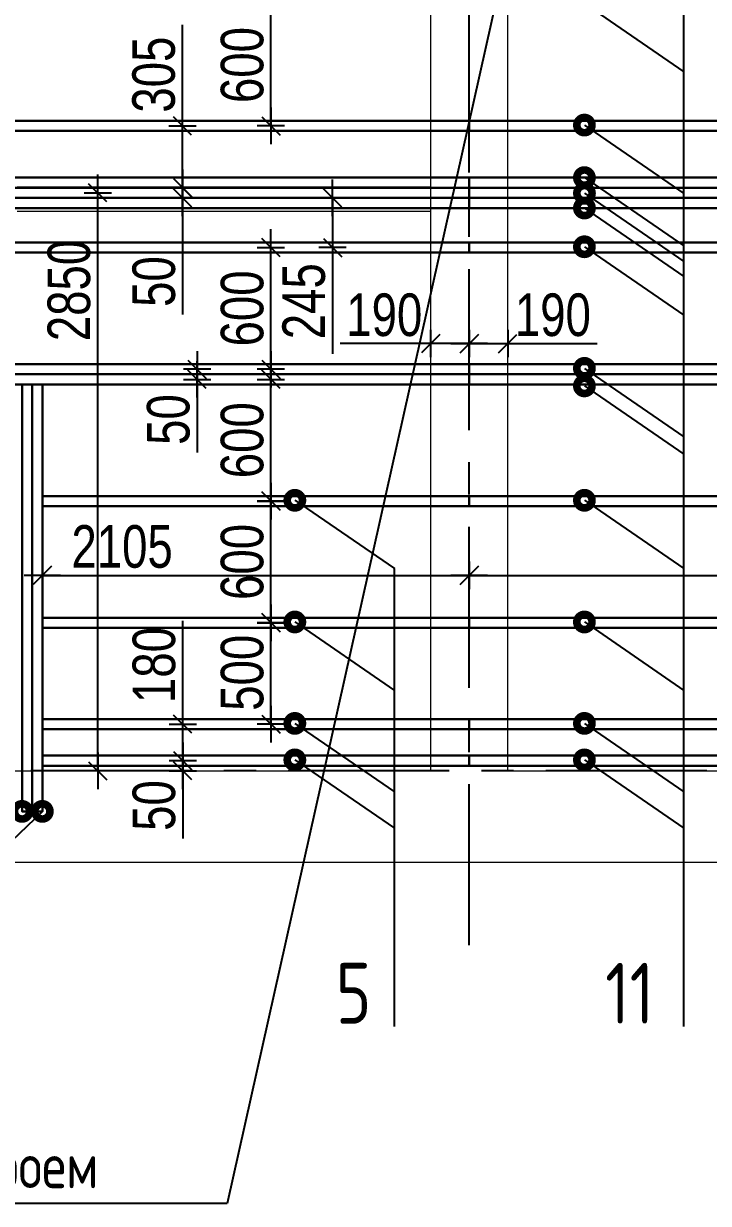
# Model space of a CAD drawing. Extents: x -12289450 to -10763036, y -7834513 to -6150123.
# Drawn here: x -11058623 to -11055246, y -7689750 to -7683933 of the extents above; entities that cross this region are included whole.
import ezdxf

# ---------------------------------------------------------------- set-up
doc = ezdxf.new("R2010")
doc.units = 0
doc.header["$LTSCALE"] = 25
doc.header["$PDMODE"] = 35
doc.linetypes.add('CENTER', pattern=[50.8, 31.75, -6.35, 6.35, -6.35])
doc.layers.get('DefPoints').update_dxf_attribs({"color": 10, "lineweight": 30})
for name, color, linetype in [('005-РАЗМЕРЫ', 252, 'Continuous'), ('014-ОСИ', 251, 'CENTER'), ('Примечания', 7, 'Continuous')]:
    doc.layers.add(name, color=color, linetype=linetype)
doc.layers.add('СТЕНЫ', color=5, linetype='Continuous', lineweight=40)
doc.layers.add('тонкий', color=114, linetype='Continuous', lineweight=20)
doc.styles.add('GOST 2.304', font='cs_gost2304.shx')
doc.styles.add('TXT0', font='txt', dxfattribs={"width": 0.8})
doc.dimstyles.new('Копия(5) РАЗМЕРЫ', dxfattribs={"dimscale": 30, "dimtxt": 7, "dimasz": 0.15, "dimexe": 0, "dimexo": 0, "dimgap": 1.2, "dimtad": 1, "dimdec": 0, "dimzin": 0, "dimdsep": 46, "dimtxsty": 'TXT0', "dimblk1": 'A8MITTA', "dimblk2": 'A8MITTA', "dimsah": 1, "dimcen": 2, "dimse1": 1, "dimse2": 1, "dimadec": 0, "dimazin": 0, "dimtp": 6, "dimtm": 6, "dimtfac": 1, "dimtdec": 0, "dimtofl": 0, "dimtmove": 0, "dimatfit": 3, "dimldrblk": 'A8MITTA', "dimfxl": 0, "dimtolj": 1, "dimtzin": 0, "dimarcsym": 0})

# ---------------------------------------------------------------- blocks, each defined once
blk = doc.blocks.new('A8MITTA', base_point=(3180, 3140))
for p, q in [((3180, 3155), (3180, 3125)), ((3170, 3130), (3190, 3150)), ((3160, 3140), (3200, 3140))]:
    blk.add_line(p, q)
blk = doc.blocks.new('*D627')
at = {"layer": '005-РАЗМЕРЫ', "color": 0, "lineweight": -2, "ltscale": 1.2, "transparency": 16777216}
blk.add_line((-11057403.6, -7684432.7), (-11057403.6, -7683841.7), dxfattribs=at)
at = {"layer": 'DefPoints', "color": 0, "ltscale": 1.2, "transparency": 16777216}
for p in [(-11057403.6, -7683837.2), (-11056425.8, -7683837.2), (-11056425.8, -7684437.2)]:
    blk.add_point(p, dxfattribs=at)
at = {"layer": '005-РАЗМЕРЫ', "color": 0, "lineweight": -2, "ltscale": 1.2, "transparency": 16777216, "xscale": 4.5, "yscale": 4.5, "zscale": 4.5}
for p, rotation in [((-11057403.6, -7683837.2), 90), ((-11057403.6, -7684437.2), 270)]:
    blk.add_blockref('A8MITTA', p, dxfattribs=dict(at, rotation=rotation))
at = {"layer": '005-РАЗМЕРЫ', "color": 0, "ltscale": 1.2, "transparency": 16777216, "insert": (-11057544.6, -7684137.2), "char_height": 210, "attachment_point": 5, "rotation": 90, "style": 'TXT0'}
blk.add_mtext('\\A1;600', dxfattribs=at)
blk = doc.blocks.new('*D628')
at = {"layer": '005-РАЗМЕРЫ', "color": 0, "lineweight": -2, "ltscale": 1.2, "transparency": 16777216}
for p, q in [((-11057839.9, -7684437.2), (-11057839.9, -7683938.6)), ((-11057839.9, -7684737.7), (-11057839.9, -7684441.7))]:
    blk.add_line(p, q, dxfattribs=at)
at = {"layer": 'DefPoints', "color": 0, "ltscale": 1.2, "transparency": 16777216}
for p in [(-11057839.9, -7684437.2), (-11056829.5, -7684437.2), (-11056829.5, -7684742.2)]:
    blk.add_point(p, dxfattribs=at)
at = {"layer": '005-РАЗМЕРЫ', "color": 0, "lineweight": -2, "ltscale": 1.2, "transparency": 16777216, "xscale": 4.5, "yscale": 4.5, "zscale": 4.5}
for p, rotation in [((-11057839.9, -7684437.2), 90), ((-11057839.9, -7684742.2), 270)]:
    blk.add_blockref('A8MITTA', p, dxfattribs=dict(at, rotation=rotation))
at = {"layer": '005-РАЗМЕРЫ', "color": 0, "ltscale": 1.2, "transparency": 16777216, "insert": (-11057980.9, -7684184.6), "char_height": 210, "attachment_point": 5, "rotation": 90, "style": 'TXT0'}
blk.add_mtext('\\A1;305', dxfattribs=at)
blk = doc.blocks.new('*D629')
at = {"layer": '005-РАЗМЕРЫ', "color": 0, "lineweight": -2, "ltscale": 1.2, "transparency": 16777216}
blk.add_line((-11057403.6, -7685632.7), (-11057403.6, -7685041.7), dxfattribs=at)
at = {"layer": 'DefPoints', "color": 0, "ltscale": 1.2, "transparency": 16777216}
for p in [(-11057403.6, -7685037.2), (-11056425.8, -7685037.2), (-11056425.8, -7685637.2)]:
    blk.add_point(p, dxfattribs=at)
at = {"layer": '005-РАЗМЕРЫ', "color": 0, "lineweight": -2, "ltscale": 1.2, "transparency": 16777216, "xscale": 4.5, "yscale": 4.5, "zscale": 4.5}
for p, rotation in [((-11057403.6, -7685037.2), 90), ((-11057403.6, -7685637.2), 270)]:
    blk.add_blockref('A8MITTA', p, dxfattribs=dict(at, rotation=rotation))
at = {"layer": '005-РАЗМЕРЫ', "color": 0, "ltscale": 1.2, "transparency": 16777216, "insert": (-11057544.6, -7685337.2), "char_height": 210, "attachment_point": 5, "rotation": 90, "style": 'TXT0'}
blk.add_mtext('\\A1;600', dxfattribs=at)
blk = doc.blocks.new('*D630')
at = {"layer": '005-РАЗМЕРЫ', "color": 0, "lineweight": -2, "ltscale": 1.2, "transparency": 16777216}
blk.add_line((-11057403.6, -7686282.7), (-11057403.6, -7685691.7), dxfattribs=at)
at = {"layer": 'DefPoints', "color": 0, "ltscale": 1.2, "transparency": 16777216}
for p in [(-11057403.6, -7685687.2), (-11056425.8, -7685687.2), (-11056425.8, -7686287.2)]:
    blk.add_point(p, dxfattribs=at)
at = {"layer": '005-РАЗМЕРЫ', "color": 0, "lineweight": -2, "ltscale": 1.2, "transparency": 16777216, "xscale": 4.5, "yscale": 4.5, "zscale": 4.5}
for p, rotation in [((-11057403.6, -7685687.2), 90), ((-11057403.6, -7686287.2), 270)]:
    blk.add_blockref('A8MITTA', p, dxfattribs=dict(at, rotation=rotation))
at = {"layer": '005-РАЗМЕРЫ', "color": 0, "ltscale": 1.2, "transparency": 16777216, "insert": (-11057544.6, -7685987.2), "char_height": 210, "attachment_point": 5, "rotation": 90, "style": 'TXT0'}
blk.add_mtext('\\A1;600', dxfattribs=at)
blk = doc.blocks.new('*D631')
at = {"layer": '005-РАЗМЕРЫ', "color": 0, "lineweight": -2, "ltscale": 1.2, "transparency": 16777216}
blk.add_line((-11057403.6, -7686882.7), (-11057403.6, -7686291.7), dxfattribs=at)
at = {"layer": 'DefPoints', "color": 0, "ltscale": 1.2, "transparency": 16777216}
for p in [(-11057403.6, -7686287.2), (-11056425.8, -7686287.2), (-11056425.8, -7686887.2)]:
    blk.add_point(p, dxfattribs=at)
at = {"layer": '005-РАЗМЕРЫ', "color": 0, "lineweight": -2, "ltscale": 1.2, "transparency": 16777216, "xscale": 4.5, "yscale": 4.5, "zscale": 4.5}
for p, rotation in [((-11057403.6, -7686287.2), 90), ((-11057403.6, -7686887.2), 270)]:
    blk.add_blockref('A8MITTA', p, dxfattribs=dict(at, rotation=rotation))
at = {"layer": '005-РАЗМЕРЫ', "color": 0, "ltscale": 1.2, "transparency": 16777216, "insert": (-11057544.6, -7686587.2), "char_height": 210, "attachment_point": 5, "rotation": 90, "style": 'TXT0'}
blk.add_mtext('\\A1;600', dxfattribs=at)
blk = doc.blocks.new('*D632')
at = {"layer": '005-РАЗМЕРЫ', "color": 0, "lineweight": -2, "ltscale": 1.2, "transparency": 16777216}
blk.add_line((-11057403.6, -7687382.7), (-11057403.6, -7686891.7), dxfattribs=at)
at = {"layer": 'DefPoints', "color": 0, "ltscale": 1.2, "transparency": 16777216}
for p in [(-11057403.6, -7686887.2), (-11056425.8, -7686887.2), (-11056425.8, -7687387.2)]:
    blk.add_point(p, dxfattribs=at)
at = {"layer": '005-РАЗМЕРЫ', "color": 0, "lineweight": -2, "ltscale": 1.2, "transparency": 16777216, "xscale": 4.5, "yscale": 4.5, "zscale": 4.5}
for p, rotation in [((-11057403.6, -7686887.2), 90), ((-11057403.6, -7687387.2), 270)]:
    blk.add_blockref('A8MITTA', p, dxfattribs=dict(at, rotation=rotation))
at = {"layer": '005-РАЗМЕРЫ', "color": 0, "ltscale": 1.2, "transparency": 16777216, "insert": (-11057544.6, -7687133.5), "char_height": 210, "attachment_point": 5, "rotation": 90, "style": 'TXT0'}
blk.add_mtext('\\A1;500', dxfattribs=at)
blk = doc.blocks.new('*D633')
at = {"layer": '005-РАЗМЕРЫ', "color": 0, "lineweight": -2, "ltscale": 1.2, "transparency": 16777216}
for p, q in [((-11057838.5, -7687387.2), (-11057838.5, -7686877.4)), ((-11057838.5, -7687562.7), (-11057838.5, -7687391.7))]:
    blk.add_line(p, q, dxfattribs=at)
at = {"layer": 'DefPoints', "color": 0, "ltscale": 1.2, "transparency": 16777216}
for p in [(-11057838.5, -7687387.2), (-11056425.8, -7687387.2), (-11056425.8, -7687567.2)]:
    blk.add_point(p, dxfattribs=at)
at = {"layer": '005-РАЗМЕРЫ', "color": 0, "lineweight": -2, "ltscale": 1.2, "transparency": 16777216, "xscale": 4.5, "yscale": 4.5, "zscale": 4.5}
for p, rotation in [((-11057838.5, -7687387.2), 90), ((-11057838.5, -7687567.2), 270)]:
    blk.add_blockref('A8MITTA', p, dxfattribs=dict(at, rotation=rotation))
at = {"layer": '005-РАЗМЕРЫ', "color": 0, "ltscale": 1.2, "transparency": 16777216, "insert": (-11057979.5, -7687095.4), "char_height": 210, "attachment_point": 5, "rotation": 90, "style": 'TXT0'}
blk.add_mtext('\\A1;180', dxfattribs=at)
blk = doc.blocks.new('*D635')
at = {"layer": '005-РАЗМЕРЫ', "color": 0, "lineweight": -2, "ltscale": 1.2, "transparency": 16777216}
for p, q in [((-11057838.5, -7687562.7), (-11057838.5, -7687558.2)), ((-11057838.5, -7687621.7), (-11057838.5, -7687950.2))]:
    blk.add_line(p, q, dxfattribs=at)
at = {"layer": 'DefPoints', "color": 0, "ltscale": 1.2, "transparency": 16777216}
for p in [(-11057838.5, -7687617.2), (-11056615.8, -7687617.2), (-11056425.8, -7687567.2)]:
    blk.add_point(p, dxfattribs=at)
at = {"layer": '005-РАЗМЕРЫ', "color": 0, "lineweight": -2, "ltscale": 1.2, "transparency": 16777216, "xscale": 4.5, "yscale": 4.5, "zscale": 4.5}
for p, rotation in [((-11057838.5, -7687567.2), 270), ((-11057838.5, -7687617.2), 90)]:
    blk.add_blockref('A8MITTA', p, dxfattribs=dict(at, rotation=rotation))
at = {"layer": '005-РАЗМЕРЫ', "color": 0, "ltscale": 1.2, "transparency": 16777216, "insert": (-11057979.5, -7687788.2), "char_height": 210, "attachment_point": 5, "rotation": 90, "style": 'TXT0'}
blk.add_mtext('\\A1;50', dxfattribs=at)
blk = doc.blocks.new('*D636')
at = {"layer": '005-РАЗМЕРЫ', "color": 0, "lineweight": -2, "ltscale": 1.2, "transparency": 16777216}
blk.add_line((-11058526.3, -7686653.3), (-11056430.3, -7686653.3), dxfattribs=at)
at = {"layer": 'DefPoints', "color": 0, "ltscale": 1.2, "transparency": 16777216}
for p in [(-11056425.8, -7686653.3), (-11058530.8, -7686862.2), (-11056425.8, -7686862.2)]:
    blk.add_point(p, dxfattribs=at)
at = {"layer": '005-РАЗМЕРЫ', "color": 0, "lineweight": -2, "ltscale": 1.2, "transparency": 16777216, "xscale": 4.5, "yscale": 4.5, "zscale": 4.5, "rotation": 180}
blk.add_blockref('A8MITTA', (-11058530.8, -7686653.3), dxfattribs=at)
at = {"layer": '005-РАЗМЕРЫ', "color": 0, "lineweight": -2, "ltscale": 1.2, "transparency": 16777216, "xscale": 4.5, "yscale": 4.5, "zscale": 4.5}
blk.add_blockref('A8MITTA', (-11056425.8, -7686653.3), dxfattribs=at)
at = {"layer": '005-РАЗМЕРЫ', "color": 0, "ltscale": 1.2, "transparency": 16777216, "insert": (-11058137.6, -7686512.3), "char_height": 210, "attachment_point": 5, "style": 'TXT0'}
blk.add_mtext('\\A1;2105', dxfattribs=at)
blk = doc.blocks.new('*D653')
at = {"layer": '005-РАЗМЕРЫ', "color": 0, "lineweight": -2, "ltscale": 1.2, "transparency": 16777216}
for p, q in [((-11056615.8, -7685510.9), (-11057062.6, -7685510.9)), ((-11056430.3, -7685510.9), (-11056611.3, -7685510.9))]:
    blk.add_line(p, q, dxfattribs=at)
at = {"layer": 'DefPoints', "color": 0, "ltscale": 1.2, "transparency": 16777216}
for p in [(-11056615.8, -7685510.9), (-11056615.8, -7685562.2), (-11056425.8, -7685562.2)]:
    blk.add_point(p, dxfattribs=at)
at = {"layer": '005-РАЗМЕРЫ', "color": 0, "lineweight": -2, "ltscale": 1.2, "transparency": 16777216, "xscale": 4.5, "yscale": 4.5, "zscale": 4.5, "rotation": 180}
blk.add_blockref('A8MITTA', (-11056615.8, -7685510.9), dxfattribs=at)
at = {"layer": '005-РАЗМЕРЫ', "color": 0, "lineweight": -2, "ltscale": 1.2, "transparency": 16777216, "xscale": 4.5, "yscale": 4.5, "zscale": 4.5}
blk.add_blockref('A8MITTA', (-11056425.8, -7685510.9), dxfattribs=at)
at = {"layer": '005-РАЗМЕРЫ', "color": 0, "ltscale": 1.2, "transparency": 16777216, "insert": (-11056844.6, -7685369.9), "char_height": 210, "attachment_point": 5, "style": 'TXT0'}
blk.add_mtext('\\A1;190', dxfattribs=at)
blk = doc.blocks.new('*D654')
at = {"layer": '005-РАЗМЕРЫ', "color": 0, "lineweight": -2, "ltscale": 1.2, "transparency": 16777216}
for p, q in [((-11056421.3, -7685510.9), (-11056240.3, -7685510.9)), ((-11056235.8, -7685510.9), (-11055795.3, -7685510.9))]:
    blk.add_line(p, q, dxfattribs=at)
at = {"layer": 'DefPoints', "color": 0, "ltscale": 1.2, "transparency": 16777216}
for p in [(-11056235.8, -7685510.9), (-11056425.8, -7685692.2), (-11056235.8, -7685692.2)]:
    blk.add_point(p, dxfattribs=at)
at = {"layer": '005-РАЗМЕРЫ', "color": 0, "lineweight": -2, "ltscale": 1.2, "transparency": 16777216, "xscale": 4.5, "yscale": 4.5, "zscale": 4.5, "rotation": 180}
blk.add_blockref('A8MITTA', (-11056425.8, -7685510.9), dxfattribs=at)
at = {"layer": '005-РАЗМЕРЫ', "color": 0, "lineweight": -2, "ltscale": 1.2, "transparency": 16777216, "xscale": 4.5, "yscale": 4.5, "zscale": 4.5}
blk.add_blockref('A8MITTA', (-11056235.8, -7685510.9), dxfattribs=at)
at = {"layer": '005-РАЗМЕРЫ', "color": 0, "ltscale": 1.2, "transparency": 16777216, "insert": (-11056013.3, -7685369.9), "char_height": 210, "attachment_point": 5, "style": 'TXT0'}
blk.add_mtext('\\A1;190', dxfattribs=at)
blk = doc.blocks.new('*D659')
at = {"layer": '005-РАЗМЕРЫ', "color": 0, "lineweight": -2, "ltscale": 1.2, "transparency": 16777216}
blk.add_line((-11056421.3, -7686653.3), (-11052030.3, -7686653.3), dxfattribs=at)
at = {"layer": 'DefPoints', "color": 0, "ltscale": 1.2, "transparency": 16777216}
for p in [(-11052025.8, -7686653.3), (-11056425.8, -7686812.2), (-11052025.8, -7686812.2)]:
    blk.add_point(p, dxfattribs=at)
at = {"layer": '005-РАЗМЕРЫ', "color": 0, "lineweight": -2, "ltscale": 1.2, "transparency": 16777216, "xscale": 4.5, "yscale": 4.5, "zscale": 4.5, "rotation": 180}
blk.add_blockref('A8MITTA', (-11056425.8, -7686653.3), dxfattribs=at)
at = {"layer": '005-РАЗМЕРЫ', "color": 0, "lineweight": -2, "ltscale": 1.2, "transparency": 16777216, "xscale": 4.5, "yscale": 4.5, "zscale": 4.5}
blk.add_blockref('A8MITTA', (-11052025.8, -7686653.3), dxfattribs=at)
at = {"layer": '005-РАЗМЕРЫ', "color": 0, "ltscale": 1.2, "transparency": 16777216, "insert": (-11054315.9, -7686512.3), "char_height": 210, "attachment_point": 5, "style": 'TXT0'}
blk.add_mtext('\\A1;4400', dxfattribs=at)
blk = doc.blocks.new('*D702')
at = {"layer": '005-РАЗМЕРЫ', "color": 0, "lineweight": -2, "ltscale": 1.2, "transparency": 16777216}
for p, q in [((-11057767.8, -7685632.7), (-11057767.8, -7685628.2)), ((-11057767.8, -7685691.7), (-11057767.8, -7686047.2))]:
    blk.add_line(p, q, dxfattribs=at)
at = {"layer": 'DefPoints', "color": 0, "ltscale": 1.2, "transparency": 16777216}
for p in [(-11057700.3, -7685637.2), (-11057767.8, -7685687.2), (-11056425.8, -7685687.2)]:
    blk.add_point(p, dxfattribs=at)
at = {"layer": '005-РАЗМЕРЫ', "color": 0, "lineweight": -2, "ltscale": 1.2, "transparency": 16777216, "xscale": 4.5, "yscale": 4.5, "zscale": 4.5}
for p, rotation in [((-11057767.8, -7685637.2), 270), ((-11057767.8, -7685687.2), 90)]:
    blk.add_blockref('A8MITTA', p, dxfattribs=dict(at, rotation=rotation))
at = {"layer": '005-РАЗМЕРЫ', "color": 0, "ltscale": 1.2, "transparency": 16777216, "insert": (-11057908.8, -7685885.2), "char_height": 210, "attachment_point": 5, "rotation": 90, "style": 'TXT0'}
blk.add_mtext('\\A1;50', dxfattribs=at)
blk = doc.blocks.new('*D706')
at = {"layer": '005-РАЗМЕРЫ', "color": 0, "lineweight": -2, "ltscale": 1.2, "transparency": 16777216}
for p, q in [((-11057839.1, -7684737.7), (-11057839.1, -7684733.2)), ((-11057839.1, -7684796.7), (-11057839.1, -7685366.7))]:
    blk.add_line(p, q, dxfattribs=at)
at = {"layer": 'DefPoints', "color": 0, "ltscale": 1.2, "transparency": 16777216}
for p in [(-11057772.4, -7684742.2), (-11057839.1, -7684792.2), (-11056497.9, -7684792.2)]:
    blk.add_point(p, dxfattribs=at)
at = {"layer": '005-РАЗМЕРЫ', "color": 0, "lineweight": -2, "ltscale": 1.2, "transparency": 16777216, "xscale": 4.5, "yscale": 4.5, "zscale": 4.5}
for p, rotation in [((-11057839.1, -7684742.2), 270), ((-11057839.1, -7684792.2), 90)]:
    blk.add_blockref('A8MITTA', p, dxfattribs=dict(at, rotation=rotation))
at = {"layer": '005-РАЗМЕРЫ', "color": 0, "ltscale": 1.2, "transparency": 16777216, "insert": (-11057980.1, -7685204.7), "char_height": 210, "attachment_point": 5, "rotation": 90, "style": 'TXT0'}
blk.add_mtext('\\A1;50', dxfattribs=at)
blk = doc.blocks.new('*D707')
at = {"layer": '005-РАЗМЕРЫ', "color": 0, "lineweight": -2, "ltscale": 1.2, "transparency": 16777216}
for p, q in [((-11057099.8, -7684796.7), (-11057099.8, -7685032.7)), ((-11057099.8, -7685037.2), (-11057099.8, -7685561.7))]:
    blk.add_line(p, q, dxfattribs=at)
at = {"layer": 'DefPoints', "color": 0, "ltscale": 1.2, "transparency": 16777216}
for p in [(-11057099.8, -7684792.2), (-11056425.8, -7684792.2), (-11056425.8, -7685037.2)]:
    blk.add_point(p, dxfattribs=at)
at = {"layer": '005-РАЗМЕРЫ', "color": 0, "lineweight": -2, "ltscale": 1.2, "transparency": 16777216, "xscale": 4.5, "yscale": 4.5, "zscale": 4.5}
for p, rotation in [((-11057099.8, -7684792.2), 90), ((-11057099.8, -7685037.2), 270)]:
    blk.add_blockref('A8MITTA', p, dxfattribs=dict(at, rotation=rotation))
at = {"layer": '005-РАЗМЕРЫ', "color": 0, "ltscale": 1.2, "transparency": 16777216, "insert": (-11057240.8, -7685301.7), "char_height": 210, "attachment_point": 5, "rotation": 90, "style": 'TXT0'}
blk.add_mtext('\\A1;245', dxfattribs=at)
blk = doc.blocks.new('*D733')
at = {"layer": '005-РАЗМЕРЫ', "color": 0, "lineweight": -2, "ltscale": 1.2, "transparency": 16777216}
blk.add_line((-11058257.8, -7687612.7), (-11058257.8, -7684771.7), dxfattribs=at)
at = {"layer": 'DefPoints', "color": 0, "ltscale": 1.2, "transparency": 16777216}
for p in [(-11058257.8, -7684767.2), (-11026589.3, -7684767.2), (-11058341.4, -7687617.2)]:
    blk.add_point(p, dxfattribs=at)
at = {"layer": '005-РАЗМЕРЫ', "color": 0, "lineweight": -2, "ltscale": 1.2, "transparency": 16777216, "xscale": 4.5, "yscale": 4.5, "zscale": 4.5}
for p, rotation in [((-11058257.8, -7684767.2), 90), ((-11058257.8, -7687617.2), 270)]:
    blk.add_blockref('A8MITTA', p, dxfattribs=dict(at, rotation=rotation))
at = {"layer": '005-РАЗМЕРЫ', "color": 0, "ltscale": 1.2, "transparency": 16777216, "insert": (-11058398.8, -7685248.9), "char_height": 210, "attachment_point": 5, "rotation": 90, "style": 'TXT0'}
blk.add_mtext('\\A1;2850', dxfattribs=at)

msp = doc.modelspace()

# ---------------------------------------------------------------- linework, layer by layer
at = {"layer": '014-ОСИ'}
for points in [[(-11056425.8, -7688477.2), (-11056425.8, -7674758.6)], [(-11051444.5, -7687617.2), (-11064955.4, -7687617.2)]]:
    msp.add_lwpolyline(points, dxfattribs=at)
at = {"layer": 'Примечания', "ltscale": 3}
for p, q in [((-11055964.5, -7682349.5), (-11057620.2, -7689750)), ((-11055964.5, -7682349.5), (-11057620.2, -7689750)), ((-11055964.5, -7682349.5), (-11057620.2, -7689750)), ((-11055367.2, -7688878.2), (-11055367.2, -7683570.3)), ((-11055857.9, -7683833.3), (-11055367.2, -7684170.3)), ((-11055857.9, -7684433.3), (-11055367.2, -7684770.3)), ((-11055857.9, -7684692.2), (-11055367.2, -7685029.2)), ((-11055857.7, -7684769.2), (-11055366.9, -7685106.1)), ((-11055857.7, -7684842.2), (-11055366.9, -7685179.2)), ((-11055857.9, -7685033.3), (-11055367.2, -7685370.3)), ((-11055857.9, -7685632.8), (-11055367.2, -7685969.7)), ((-11055857.9, -7685719.3), (-11055367.2, -7686056.2)), ((-11057285.7, -7686283.3), (-11056795, -7686620.3)), ((-11055857.9, -7686283.3), (-11055367.2, -7686620.3)), ((-11056795, -7688878.2), (-11056795, -7686620.3)), ((-11057285.7, -7686883.3), (-11056795, -7687220.3)), ((-11055857.9, -7686883.3), (-11055367.2, -7687220.3)), ((-11057285.7, -7687383.3), (-11056795, -7687720.3)), ((-11055857.9, -7687383.3), (-11055367.2, -7687720.3)), ((-11057285.7, -7687563.3), (-11056795, -7687900.3)), ((-11055857.9, -7687563.3), (-11055367.2, -7687900.3)), ((-11058530.8, -7687817.2), (-11059327, -7688578)), ((-11057620.2, -7689750), (-11060393.3, -7689750))]:
    msp.add_line(p, q, dxfattribs=at)
at = {"layer": 'Примечания', "ltscale": 3, "const_width": 75}
for points in [[(-11055839.1, -7684433.3, -1), (-11055876.6, -7684433.3, -1)], [(-11055839.1, -7684692.2, -1), (-11055876.6, -7684692.2, -1)], [(-11055838.9, -7684769.2, -1), (-11055876.4, -7684769.2, -1)], [(-11055838.9, -7684842.2, -1), (-11055876.4, -7684842.2, -1)], [(-11055839.1, -7685033.3, -1), (-11055876.6, -7685033.3, -1)], [(-11055839.1, -7685632.8, -1), (-11055876.6, -7685632.8, -1)], [(-11055839.1, -7685719.3, -1), (-11055876.6, -7685719.3, -1)], [(-11057267, -7686283.3, -1), (-11057304.5, -7686283.3, -1)], [(-11055839.1, -7686283.3, -1), (-11055876.6, -7686283.3, -1)], [(-11057267, -7686883.3, -1), (-11057304.5, -7686883.3, -1)], [(-11055839.1, -7686883.3, -1), (-11055876.6, -7686883.3, -1)], [(-11057267, -7687383.3, -1), (-11057304.5, -7687383.3, -1)], [(-11055839.1, -7687383.3, -1), (-11055876.6, -7687383.3, -1)], [(-11057267, -7687563.3, -1), (-11057304.5, -7687563.3, -1)], [(-11055839.1, -7687563.3, -1), (-11055876.6, -7687563.3, -1)], [(-11058612.1, -7687817.2, 1), (-11058649.6, -7687817.2, 1)], [(-11058512.1, -7687817.2, 1), (-11058549.6, -7687817.2, 1)]]:
    msp.add_lwpolyline(points, format="xyb", close=True, dxfattribs=at)
at = {"layer": 'СТЕНЫ', "color": 4, "lineweight": 30, "ltscale": 3}
for points in [[(-11056425.8, -7684412.2), (-11056425.8, -7684412.2), (-11056425.8, -7684462.2), (-11061725.8, -7684462.2), (-11061725.8, -7684462.2), (-11061725.8, -7684412.2)], [(-11056425.8, -7684412.2), (-11056425.8, -7684412.2), (-11056425.8, -7684462.2), (-11052025.8, -7684462.2), (-11052025.8, -7684462.2), (-11052025.8, -7684412.2)], [(-11056425.8, -7684692.2), (-11056425.8, -7684692.2), (-11056425.8, -7684742.2), (-11061725.8, -7684742.2), (-11061725.8, -7684742.2), (-11061725.8, -7684692.2)], [(-11056425.8, -7684692.2), (-11056425.8, -7684692.2), (-11056425.8, -7684742.2), (-11052025.8, -7684742.2), (-11052025.8, -7684742.2), (-11052025.8, -7684692.2)], [(-11056425.8, -7684742.2), (-11056425.8, -7684742.2), (-11056425.8, -7684792.2), (-11061725.8, -7684792.2), (-11061725.8, -7684792.2), (-11061725.8, -7684742.2)], [(-11056425.8, -7684742.2), (-11056425.8, -7684742.2), (-11056425.8, -7684792.2), (-11052025.8, -7684792.2), (-11052025.8, -7684792.2), (-11052025.8, -7684742.2)], [(-11056425.8, -7684792.2), (-11056425.8, -7684792.2), (-11056425.8, -7684842.2), (-11061725.8, -7684842.2), (-11061725.8, -7684842.2), (-11061725.8, -7684792.2)], [(-11056425.8, -7684792.2), (-11056425.8, -7684792.2), (-11056425.8, -7684842.2), (-11052025.8, -7684842.2), (-11052025.8, -7684842.2), (-11052025.8, -7684792.2)], [(-11056425.8, -7685012.2), (-11056425.8, -7685012.2), (-11056425.8, -7685062.2), (-11061725.8, -7685062.2), (-11061725.8, -7685062.2), (-11061725.8, -7685012.2)], [(-11056425.8, -7685012.2), (-11056425.8, -7685012.2), (-11056425.8, -7685062.2), (-11052025.8, -7685062.2), (-11052025.8, -7685062.2), (-11052025.8, -7685012.2)], [(-11056425.8, -7685612.2), (-11056425.8, -7685612.2), (-11056425.8, -7685662.2), (-11061725.8, -7685662.2), (-11061725.8, -7685662.2), (-11061725.8, -7685612.2)], [(-11056425.8, -7685612.2), (-11056425.8, -7685612.2), (-11056425.8, -7685662.2), (-11052025.8, -7685662.2), (-11052025.8, -7685662.2), (-11052025.8, -7685612.2)], [(-11056425.8, -7685662.2), (-11056425.8, -7685662.2), (-11056425.8, -7685712.2), (-11061725.8, -7685712.2), (-11061725.8, -7685712.2), (-11061725.8, -7685662.2)], [(-11056425.8, -7685662.2), (-11056425.8, -7685662.2), (-11056425.8, -7685712.2), (-11052025.8, -7685712.2), (-11052025.8, -7685712.2), (-11052025.8, -7685662.2)], [(-11058580.8, -7685712.2), (-11058630.8, -7685712.2), (-11058630.8, -7687817.2), (-11058580.8, -7687817.2)], [(-11058530.8, -7685712.2), (-11058580.8, -7685712.2), (-11058580.8, -7687817.2), (-11058530.8, -7687817.2)], [(-11056425.8, -7686262.2), (-11056425.8, -7686262.2), (-11056425.8, -7686312.2), (-11058530.8, -7686312.2), (-11058530.8, -7686312.2), (-11058530.8, -7686262.2)], [(-11056425.8, -7686262.2), (-11056425.8, -7686262.2), (-11056425.8, -7686312.2), (-11052025.8, -7686312.2), (-11052025.8, -7686312.2), (-11052025.8, -7686262.2)], [(-11056425.8, -7686862.2), (-11056425.8, -7686862.2), (-11056425.8, -7686912.2), (-11058530.8, -7686912.2), (-11058530.8, -7686912.2), (-11058530.8, -7686862.2)], [(-11056425.8, -7686862.2), (-11056425.8, -7686862.2), (-11056425.8, -7686912.2), (-11052025.8, -7686912.2), (-11052025.8, -7686912.2), (-11052025.8, -7686862.2)], [(-11056425.8, -7687362.2), (-11056425.8, -7687362.2), (-11056425.8, -7687412.2), (-11058530.8, -7687412.2), (-11058530.8, -7687412.2), (-11058530.8, -7687362.2)], [(-11056425.8, -7687362.2), (-11056425.8, -7687362.2), (-11056425.8, -7687412.2), (-11052025.8, -7687412.2), (-11052025.8, -7687412.2), (-11052025.8, -7687362.2)], [(-11056425.8, -7687542.2), (-11056425.8, -7687542.2), (-11056425.8, -7687592.2), (-11058530.8, -7687592.2), (-11058530.8, -7687592.2), (-11058530.8, -7687542.2)], [(-11056425.8, -7687542.2), (-11056425.8, -7687542.2), (-11056425.8, -7687592.2), (-11052025.8, -7687592.2), (-11052025.8, -7687592.2), (-11052025.8, -7687542.2)]]:
    msp.add_lwpolyline(points, close=True, dxfattribs=at)
at = {"layer": 'тонкий', "color": 3, "lineweight": 20}
for p, q in [((-11058655.8, -7684737.2), (-11056615.8, -7684737.2)), ((-11058655.8, -7684857.2), (-11056615.8, -7684857.2)), ((-11061525.8, -7687617.2), (-11056615.8, -7687617.2)), ((-11056235.8, -7687617.2), (-11052225.8, -7687617.2)), ((-11061975.8, -7688067.2), (-11051775.8, -7688067.2))]:
    msp.add_line(p, q, dxfattribs=at)
for points in [[(-11056615.8, -7687617.2), (-11056615.8, -7677117.2)], [(-11056235.8, -7687617.2), (-11056235.8, -7683197.2)]]:
    msp.add_lwpolyline(points, dxfattribs=at)

# ---------------------------------------------------------------- texts
at = {"layer": 'Примечания', "ltscale": 3, "style": 'GOST 2.304'}
for s, p in [('5', (-11057084, -7688863.8)), ('11', (-11055755.7, -7688863.8))]:
    msp.add_text(s, height=300, rotation=359.99996, dxfattribs=at).set_placement(p)
msp.add_text('Чердачный проем', height=225, dxfattribs=at).set_placement((-11060280.8, -7689675))

# ---------------------------------------------------------------- dimensions: what is measured, and where the dimension line sits
at = {"layer": '005-РАЗМЕРЫ', "ltscale": 1.2}
for base, p1, p2, angle, picture, middle in [((-11057403.6, -7683837.2), (-11056425.8, -7684437.2), (-11056425.8, -7683837.2), 90, '*D627', (-11057403.6, -7684137.2)), ((-11057839.9, -7684437.2), (-11056829.5, -7684742.2), (-11056829.5, -7684437.2), 90, '*D628', (-11057839.9, -7684184.6)), ((-11057839.1, -7684792.2), (-11057772.4, -7684742.2), (-11056497.9, -7684792.2), 90, '*D706', (-11057839.1, -7685204.7)), ((-11058257.8, -7684767.2), (-11058341.4, -7687617.2), (-11026589.3, -7684767.2), 90, '*D733', (-11058257.8, -7685248.9)), ((-11057099.8, -7684792.2), (-11056425.8, -7685037.2), (-11056425.8, -7684792.2), 90, '*D707', (-11057099.8, -7685301.7)), ((-11057403.6, -7685037.2), (-11056425.8, -7685637.2), (-11056425.8, -7685037.2), 90, '*D629', (-11057403.6, -7685337.2)), ((-11057767.8, -7685687.2), (-11057700.3, -7685637.2), (-11056425.8, -7685687.2), 90, '*D702', (-11057767.8, -7685885.2)), ((-11057403.6, -7685687.2), (-11056425.8, -7686287.2), (-11056425.8, -7685687.2), 90, '*D630', (-11057403.6, -7685987.2)), ((-11057403.6, -7686287.2), (-11056425.8, -7686887.2), (-11056425.8, -7686287.2), 90, '*D631', (-11057403.6, -7686587.2)), ((-11057403.6, -7686887.2), (-11056425.8, -7687387.2), (-11056425.8, -7686887.2), 90, '*D632', (-11057403.6, -7687133.5)), ((-11057838.5, -7687387.2), (-11056425.8, -7687567.2), (-11056425.8, -7687387.2), 270, '*D633', (-11057838.5, -7687095.4)), ((-11057838.5, -7687617.2), (-11056425.8, -7687567.2), (-11056615.8, -7687617.2), 90, '*D635', (-11057838.5, -7687788.2))]:
    dim = msp.add_linear_dim(base=base, p1=p1, p2=p2, angle=angle, dimstyle='Копия(5) РАЗМЕРЫ', dxfattribs=at)
    dim.commit()
    dim.dimension.update_dxf_attribs({"geometry": picture, "text_midpoint": middle, "dimtype": 160})
for base, p1, p2, picture, middle in [((-11056615.8, -7685510.9), (-11056425.8, -7685562.2), (-11056615.8, -7685562.2), '*D653', (-11056844.6, -7685510.9)), ((-11056235.8, -7685510.9), (-11056425.8, -7685692.2), (-11056235.8, -7685692.2), '*D654', (-11056013.3, -7685510.9)), ((-11056425.8, -7686653.3), (-11058530.8, -7686862.2), (-11056425.8, -7686862.2), '*D636', (-11058137.6, -7686653.3)), ((-11052025.8, -7686653.3), (-11056425.8, -7686812.2), (-11052025.8, -7686812.2), '*D659', (-11054315.9, -7686653.3))]:
    dim = msp.add_linear_dim(base=base, p1=p1, p2=p2, dimstyle='Копия(5) РАЗМЕРЫ', dxfattribs=at)
    dim.commit()
    dim.dimension.update_dxf_attribs({"geometry": picture, "text_midpoint": middle, "dimtype": 160})

doc.saveas('drawing.dxf')
